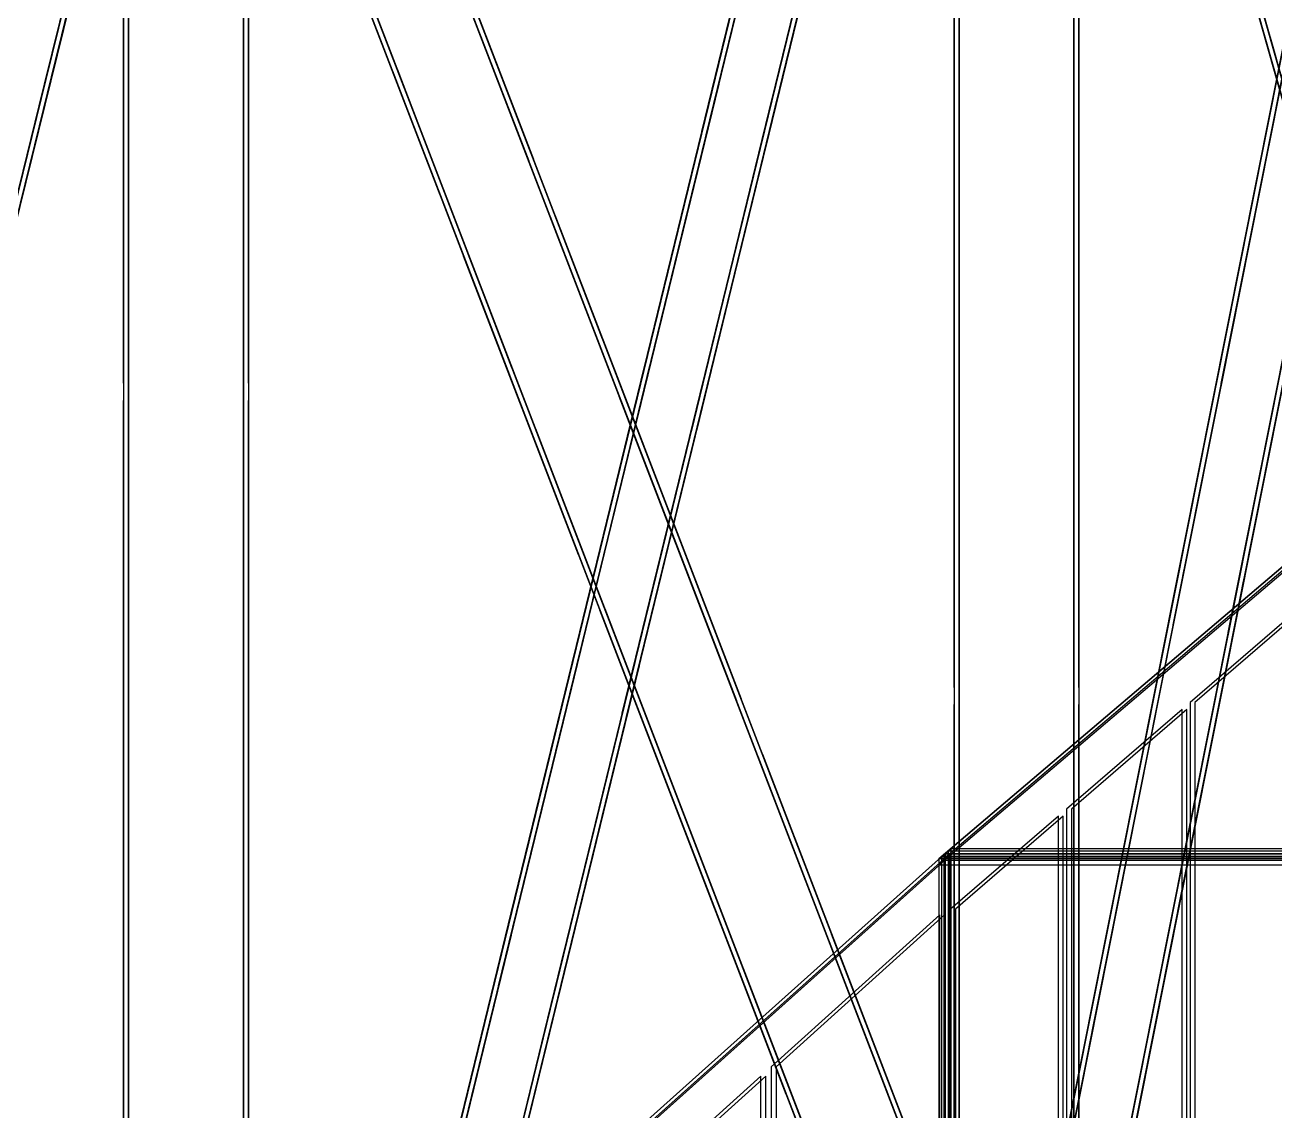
# Model space of a CAD drawing. Header units: millimetres. Extents: x -52000 to 48850, y -48850 to 51750.
# Drawn here: x -19679 to -15672, y -15080 to -11599 of the extents above; entities that cross this region are included whole.
import ezdxf

# ---------------------------------------------------------------- set-up
doc = ezdxf.new("R2010")
doc.units = ezdxf.units.MM
doc.layers.add('D-STR-STRC', color=7, linetype='Continuous', lineweight=25)

msp = doc.modelspace()

# ---------------------------------------------------------------- linework, layer by layer
at = {"layer": 'D-STR-STRC'}
for points in [[(-19363.1, 19163.1), (-19363.1, -19163.1)], [(-18963.1, 19163.1), (-18963.1, -19163.1)], [(-16700, 16500), (-16700, -16500)], [(-16300, 16500), (-16300, -16500)], [(-16572.8, -16328.2), (-14748.2, -7165.8)], [(-16569.7, -16312.2), (-14745, -7149.9)], [(-16366.9, -16369.2), (-14542.2, -7206.9)], [(-16363.7, -16353.3), (-14539.1, -7190.9)], [(-16636.3, -16646.7), (-14811.6, -7484.4)], [(-16633.1, -16630.8), (-14808.5, -7468.5)], [(-16430.3, -16687.8), (-14605.7, -7525.4)], [(-16427.2, -16671.8), (-14602.5, -7509.5)], [(-16731.7, -8019.9), (-14907, -14445.3)], [(-16726.8, -8037), (-14902.2, -14462.4)], [(-19230, -18994.3), (-16566.9, -8081.1)], [(-19226.3, -18979.1), (-16563.2, -8066)], [(-19026, -19044.1), (-16362.9, -8130.9)], [(-19022.3, -19028.9), (-16359.2, -8115.8)], [(-19300.3, -19282.2), (-16637.1, -8369.1)], [(-19304, -19297.4), (-16640.8, -8384.2)], [(-19100, -19347.1), (-16436.8, -8434)], [(-19096.3, -19332), (-16433.1, -8418.9)], [(-16581, -8550.4), (-14756.4, -14975.7)], [(-16576.2, -8567.5), (-14751.5, -14992.9)], [(-19115.4, -9260.2), (-16452.3, -16178.6)], [(-19109.1, -9276.7), (-16445.9, -16195.1)], [(-19414, -9375.1), (-16750.9, -16293.6)], [(-19407.7, -9391.6), (-16744.6, -16310.1)], [(-22168.6, -22197.8), (-19029.1, -9476.8)], [(-22165.2, -22184.1), (-19025.8, -9463.1)], [(-22232.7, -22457.6), (-19093.3, -9736.6)], [(-22236.1, -22471.3), (-19096.6, -9750.3)], [(-18918.6, -9771.5), (-16255.4, -16689.9)], [(-18912.2, -9788), (-16249.1, -16706.4)], [(-19217.2, -9886.5), (-16554.1, -16804.9)], [(-19210.9, -9903), (-16547.7, -16821.4)], [(-16749.6, -14271.8), (-15560.4, -13260.9)], [(-16749.6, -14291.8), (-15560.4, -13280.9)], [(-19597.2, -16823.6), (-16729.9, -14256.3)], [(-16748.9, -14272.5), (-16740.3, -14265.2)], [(-16740.3, -14266.9), (-16729.2, -14257)], [(-16719.9, -14247.8), (-16711.3, -14240.5)], [(-19597.2, -16843.6), (-16729.9, -14276.3)]]:
    msp.add_lwpolyline(points, dxfattribs=at)
for points in [[(-19347.1, 19163.1), (-19347.1, 19163.1), (-19347.1, -19163.1), (-19347.1, -19163.1)], [(-18979.1, 19163.1), (-18979.1, 19163.1), (-18979.1, -19163.1), (-18979.1, -19163.1)], [(-16684, 16500), (-16684, 16500), (-16684, -16500), (-16684, -16500)], [(-16316, 16500), (-16316, 16500), (-16316, -16500), (-16316, -16500)], [(-16636.3, -16646.7), (-16569.7, -16312.2), (-14745, -7149.9), (-14811.6, -7484.4)], [(-16620.6, -16649.9), (-16554, -16315.4), (-14729.3, -7153), (-14795.9, -7487.5)], [(-16446, -16684.6), (-16379.4, -16350.1), (-14554.8, -7187.8), (-14621.4, -7522.3)], [(-16430.3, -16687.8), (-16363.7, -16353.3), (-14539.1, -7190.9), (-14605.7, -7525.4)], [(-16731.7, -8019.9), (-16576.2, -8567.5), (-14751.5, -14992.9), (-14907, -14445.3)], [(-16716.3, -8015.5), (-16560.8, -8563.1), (-14736.1, -14988.5), (-14891.6, -14440.9)], [(-19304, -19297.4), (-19226.3, -18979.1), (-16563.2, -8066), (-16640.8, -8384.2)], [(-19288.4, -19301.2), (-19210.8, -18982.9), (-16547.6, -8069.8), (-16625.3, -8388)], [(-19115.5, -19343.4), (-19037.8, -19025.1), (-16374.7, -8112), (-16452.4, -8430.2)], [(-19100, -19347.1), (-19022.3, -19028.9), (-16359.2, -8115.8), (-16436.8, -8434)], [(-19130.3, -9265.9), (-18927.2, -9793.8), (-16264, -16712.2), (-16467.2, -16184.3)], [(-19115.4, -9260.2), (-18912.2, -9788), (-16249.1, -16706.4), (-16452.3, -16178.6)], [(-19414, -9375.1), (-19210.9, -9903), (-16547.7, -16821.4), (-16750.9, -16293.6)], [(-19399.1, -9369.4), (-19195.9, -9897.2), (-16532.8, -16815.7), (-16736, -16287.8)], [(-22251.6, -22467.5), (-22180.7, -22180.3), (-19041.3, -9459.3), (-19112.2, -9746.5)], [(-22236.1, -22471.3), (-22165.2, -22184.1), (-19025.8, -9463.1), (-19096.6, -9750.3)], [(-19363.1, -9609.1), (-19363.1, -9609.1), (-19363.1, -12747.9), (-19363.1, -12747.9)], [(-19347.1, -9609.1), (-19347.1, -9609.1), (-19347.1, -12747.9), (-19347.1, -12747.9)], [(-18979.1, -9609.1), (-18979.1, -9609.1), (-18979.1, -12747.9), (-18979.1, -12747.9)], [(-18963.1, -9609.1), (-18963.1, -9609.1), (-18963.1, -12747.9), (-18963.1, -12747.9)], [(-19616.4, -11789.6), (-19566.6, -11587.9), (-19322, -10596.7)], [(-19616.3, -11789.3), (-19371.7, -10798.2), (-19321.9, -10596.5)], [(-19600.8, -11793.2), (-19356.2, -10802), (-19306.4, -10600.3)], [(-19600.8, -11793.4), (-19551.1, -11591.7), (-19306.5, -10600.5)], [(-15952.6, -10763.2), (-15813.1, -11254.7), (-15687.9, -11695.4)], [(-15937.2, -10758.9), (-15797.7, -11250.3), (-15672.5, -11691)], [(-15931.9, -10777.6), (-15806.8, -11218.2), (-15667.2, -11709.7)], [(-15947.3, -10782), (-15822.2, -11222.6), (-15682.6, -11714.1)], [(-17510.4, -11947.6), (-17303.3, -11098.9), (-17248.8, -10875.4)], [(-17508.8, -11940.8), (-17454.2, -11717.3), (-17247.1, -10868.7)], [(-17494.9, -11951.3), (-17287.8, -11102.7), (-17233.2, -10879.2)], [(-17493.2, -11944.6), (-17438.7, -11721.1), (-17231.6, -10872.4)], [(-17321.9, -11993.5), (-17114.8, -11144.9), (-17060.3, -10921.4)], [(-17320.3, -11986.8), (-17265.7, -11763.3), (-17058.6, -10914.6)], [(-17306.4, -11997.3), (-17099.3, -11148.7), (-17044.7, -10925.2)], [(-17304.7, -11990.6), (-17250.2, -11767.1), (-17043.1, -10918.4)], [(-18439.7, -11060.2), (-18234.5, -11593), (-18071, -12017.8)], [(-18424.7, -11054.4), (-18219.6, -11587.3), (-18056.1, -12012)], [(-16700, -11027.5), (-16700, -11027.5), (-16700, -13722.5), (-16700, -13722.5)], [(-16684, -11027.5), (-16684, -11027.5), (-16684, -13722.5), (-16684, -13722.5)], [(-16316, -11027.5), (-16316, -11027.5), (-16316, -13722.5), (-16316, -13722.5)], [(-16300, -11027.5), (-16300, -11027.5), (-16300, -13722.5), (-16300, -13722.5)], [(-15709.4, -11992.2), (-15568.7, -11285.9), (-15521.9, -11051)], [(-15707.3, -11982.1), (-15660.6, -11747.2), (-15519.9, -11040.9)], [(-15693.7, -11995.4), (-15553, -11289.1), (-15506.2, -11054.1)], [(-15691.7, -11985.3), (-15644.9, -11750.3), (-15504.2, -11044)], [(-18432.9, -11077.6), (-18269.4, -11502.4), (-18064.3, -12035.2)], [(-18418, -11071.9), (-18254.5, -11496.6), (-18049.4, -12029.5)], [(-18723.4, -11169.4), (-18518.3, -11702.2), (-18354.8, -12127)], [(-18708.4, -11163.6), (-18503.3, -11696.5), (-18339.8, -12121.2)], [(-18701.7, -11181.1), (-18538.2, -11605.8), (-18333.1, -12138.7)], [(-18716.7, -11186.8), (-18553.2, -11611.6), (-18348, -12144.5)], [(-15800.6, -11298.7), (-15661, -11790.2), (-15535.9, -12230.8)], [(-15785.2, -11294.3), (-15645.6, -11785.8), (-15520.5, -12226.4)], [(-15795.3, -11317.4), (-15670.1, -11758), (-15530.6, -12249.5)], [(-15779.9, -11313), (-15654.7, -11753.7), (-15515.2, -12245.2)], [(-19878, -12849.7), (-19828.2, -12647.9), (-19583.6, -11656.8)], [(-19877.9, -12849.4), (-19633.3, -11858.3), (-19583.5, -11656.5)], [(-19862.5, -12853.5), (-19812.7, -12651.8), (-19568.1, -11660.6)], [(-19862.4, -12853.3), (-19617.8, -11862.1), (-19568, -11660.4)], [(-18217.7, -11636.7), (-18012.6, -12169.6), (-17849.1, -12594.3)], [(-18211, -11654.2), (-18047.5, -12078.9), (-17842.4, -12611.8)], [(-18202.8, -11631), (-17997.7, -12163.8), (-17834.2, -12588.6)], [(-18196.1, -11648.4), (-18032.6, -12073.2), (-17827.5, -12606)], [(-18486.5, -11740.2), (-18281.4, -12273), (-18117.9, -12697.8)], [(-18501.4, -11745.9), (-18296.3, -12278.8), (-18132.8, -12703.5)], [(-18494.7, -11763.4), (-18331.2, -12188.1), (-18126.1, -12721)], [(-18479.8, -11757.6), (-18316.3, -12182.4), (-18111.2, -12715.2)], [(-17730.7, -12850.2), (-17676.1, -12626.7), (-17469, -11778.1)], [(-17715.1, -12854), (-17660.6, -12630.5), (-17453.5, -11781.9)], [(-17732.3, -12857), (-17525.2, -12008.4), (-17470.7, -11784.8)], [(-17716.8, -12860.8), (-17509.7, -12012.1), (-17455.1, -11788.6)], [(-15861.4, -12755.8), (-15720.7, -12049.5), (-15674, -11814.5)], [(-15859.4, -12745.7), (-15812.6, -12510.7), (-15672, -11804.4)], [(-15845.7, -12758.9), (-15705.1, -12052.6), (-15658.3, -11817.6)], [(-15843.7, -12748.8), (-15796.9, -12513.9), (-15656.3, -11807.6)], [(-17543.9, -12903), (-17336.8, -12054.3), (-17282.2, -11830.8)], [(-17542.2, -12896.2), (-17487.7, -12672.7), (-17280.6, -11824.1)], [(-17528.3, -12906.8), (-17321.2, -12058.1), (-17266.7, -11834.6)], [(-17526.7, -12900), (-17472.1, -12676.5), (-17265, -11827.9)], [(-17995.8, -12213.2), (-17790.7, -12746.1), (-17627.2, -13170.9)], [(-17980.9, -12207.5), (-17775.8, -12740.4), (-17612.3, -13165.1)], [(-17989.1, -12230.7), (-17825.6, -12655.5), (-17620.5, -13188.3)], [(-17974.2, -12225), (-17810.7, -12649.7), (-17605.5, -13182.6)], [(-18279.5, -12322.5), (-18074.4, -12855.3), (-17910.9, -13280.1)], [(-18272.8, -12339.9), (-18109.3, -12764.7), (-17904.2, -13297.5)], [(-18264.6, -12316.7), (-18059.5, -12849.6), (-17896, -13274.3)], [(-18257.9, -12334.2), (-18094.4, -12758.9), (-17889.2, -13291.8)], [(-16013.5, -13519.3), (-15872.8, -12813), (-15826, -12578)], [(-16011.5, -13509.2), (-15964.7, -13274.3), (-15824, -12568)], [(-15997.8, -13522.4), (-15857.1, -12816.1), (-15810.3, -12581.2)], [(-15995.8, -13512.3), (-15949, -13277.4), (-15808.3, -12571.1)], [(-15823.2, -13557.2), (-15682.5, -12850.9), (-15635.8, -12615.9)], [(-15821.2, -13547.1), (-15774.4, -13312.1), (-15633.7, -12605.8)], [(-15807.5, -13560.3), (-15666.8, -12854), (-15620.1, -12619.1)], [(-15805.5, -13550.2), (-15758.7, -13315.3), (-15618.1, -12609)], [(-17954.2, -13766.4), (-17747.2, -12917.8), (-17692.6, -12694.2)], [(-17952.6, -13759.7), (-17898.1, -13536.1), (-17691, -12687.5)], [(-17938.7, -13770.2), (-17731.6, -12921.6), (-17677.1, -12698)], [(-17937.1, -13763.5), (-17882.5, -13539.9), (-17675.4, -12691.3)], [(-17765.8, -13812.4), (-17558.7, -12963.8), (-17504.1, -12740.2)], [(-17764.1, -13805.7), (-17709.6, -13582.1), (-17502.5, -12733.5)], [(-17750.2, -13816.2), (-17543.1, -12967.6), (-17488.6, -12744)], [(-17748.6, -13809.5), (-17694, -13585.9), (-17487, -12737.3)], [(-17759, -12784), (-17553.8, -13316.9), (-17390.3, -13741.6)], [(-19363.1, -12802.9), (-19363.1, -12802.9), (-19363.1, -15941.8), (-19363.1, -15941.8)], [(-19347.1, -12802.9), (-19347.1, -12802.9), (-19347.1, -15941.8), (-19347.1, -15941.8)], [(-18979.1, -12802.9), (-18979.1, -12802.9), (-18979.1, -15941.8), (-18979.1, -15941.8)], [(-18963.1, -12802.9), (-18963.1, -12802.9), (-18963.1, -15941.8), (-18963.1, -15941.8)], [(-17773.9, -12789.8), (-17568.8, -13322.6), (-17405.3, -13747.4)], [(-17767.2, -12807.2), (-17603.7, -13232), (-17398.5, -13764.9)], [(-17752.2, -12801.5), (-17588.7, -13226.2), (-17383.6, -13759.1)], [(-18057.6, -12899), (-17852.5, -13431.9), (-17689, -13856.6)], [(-18042.7, -12893.2), (-17837.5, -13426.1), (-17674, -13850.9)], [(-18050.9, -12916.5), (-17887.4, -13341.2), (-17682.3, -13874.1)], [(-18035.9, -12910.7), (-17872.4, -13335.5), (-17667.3, -13868.3)], [(-16749.6, -14271.8), (-16749.6, -16749.6), (-15560.4, -15560.4), (-15560.4, -13260.9)], [(-16733.8, -14271.8), (-16733.8, -16749.6), (-15544.5, -15560.4), (-15544.5, -13260.9)], [(-16165.5, -14282.8), (-16024.9, -13576.5), (-15978.1, -13341.6)], [(-16163.5, -14272.7), (-16116.7, -14037.8), (-15976.1, -13331.5)], [(-16149.8, -14285.9), (-16009.2, -13579.6), (-15962.4, -13344.7)], [(-16147.8, -14275.8), (-16101, -14040.9), (-15960.4, -13334.6)], [(-17552, -13366.3), (-17346.8, -13899.2), (-17183.3, -14323.9)], [(-17545.2, -13383.8), (-17381.7, -13808.5), (-17176.6, -14341.4)], [(-17537, -13360.6), (-17331.9, -13893.4), (-17168.4, -14318.2)], [(-17530.3, -13378), (-17366.8, -13802.8), (-17161.7, -14335.6)], [(-15975.3, -14320.7), (-15834.6, -13614.4), (-15787.8, -13379.5)], [(-15973.2, -14310.6), (-15926.5, -14075.7), (-15785.8, -13369.4)], [(-15959.6, -14323.8), (-15818.9, -13617.5), (-15772.1, -13382.6)], [(-15957.6, -14313.7), (-15910.8, -14078.8), (-15770.1, -13372.5)], [(-15943.9, -13771.4), (-15943.9, -15759.4), (-15573.2, -15393.1), (-15573.2, -13452)], [(-15928.1, -13771.4), (-15928.1, -15759.4), (-15557.4, -15393.1), (-15557.4, -13452)], [(-17835.7, -13475.5), (-17630.5, -14008.4), (-17467, -14433.1)], [(-17828.9, -13493), (-17665.4, -13917.7), (-17460.3, -14450.6)], [(-17820.7, -13469.8), (-17615.6, -14002.6), (-17452.1, -14427.4)], [(-17814, -13487.2), (-17650.5, -13912), (-17445.4, -14444.9)], [(-18176.2, -14675.8), (-17969.1, -13827.2), (-17914.5, -13603.7)], [(-18174.5, -14669.1), (-18120, -14445.6), (-17912.9, -13596.9)], [(-18160.6, -14679.6), (-17953.5, -13831), (-17899, -13607.5)], [(-18159, -14672.9), (-18104.4, -14449.4), (-17897.4, -13600.7)], [(-17987.7, -14721.8), (-17780.6, -13873.2), (-17726.1, -13649.7)], [(-17986.1, -14715.1), (-17931.5, -14491.6), (-17724.4, -13642.9)], [(-17972.2, -14725.6), (-17765.1, -13877), (-17710.5, -13653.5)], [(-17970.5, -14718.9), (-17916, -14495.4), (-17708.9, -13646.7)], [(-16700, -13777.5), (-16700, -13777.5), (-16700, -16400), (-16700, -16400)], [(-16684, -13777.5), (-16684, -13777.5), (-16684, -16400), (-16684, -16400)], [(-16316, -13777.5), (-16316, -13777.5), (-16316, -16400), (-16316, -16400)], [(-16300, -13777.5), (-16300, -13777.5), (-16300, -16400), (-16300, -16400)], [(-16340.3, -14113), (-16340.3, -16151.2), (-15969.6, -15784.8), (-15969.6, -13793.6)], [(-16324.5, -14113), (-16324.5, -16151.2), (-15953.8, -15784.8), (-15953.8, -13793.6)], [(-17330, -13942.9), (-17124.9, -14475.7), (-16961.4, -14900.5)], [(-17315.1, -13937.1), (-17110, -14470), (-16946.5, -14894.7)], [(-17323.3, -13960.3), (-17159.8, -14385.1), (-16954.7, -14917.9)], [(-17308.4, -13954.6), (-17144.9, -14379.3), (-16939.8, -14912.2)], [(-17613.7, -14052.1), (-17408.6, -14584.9), (-17245.1, -15009.7)], [(-17598.8, -14046.3), (-17393.7, -14579.2), (-17230.2, -15003.9)], [(-17592.1, -14063.8), (-17428.6, -14488.5), (-17223.5, -15021.4)], [(-17607, -14069.5), (-17443.5, -14494.3), (-17238.4, -15027.1)], [(-16317.6, -15046.3), (-16176.9, -14340), (-16130.1, -14105.1)], [(-16315.6, -15036.3), (-16268.8, -14801.3), (-16128.1, -14095)], [(-16299.9, -15039.4), (-16253.1, -14804.4), (-16112.4, -14098.1)], [(-16712, -14433.3), (-16712, -16518.5), (-16366.1, -16176.6), (-16366.1, -14135.2)], [(-16696.1, -14433.3), (-16696.1, -16518.5), (-16350.2, -16176.6), (-16350.2, -14135.2)], [(-16301.9, -15049.5), (-16161.2, -14343.2), (-16114.4, -14108.2)], [(-16127.3, -15084.2), (-15986.6, -14377.9), (-15939.9, -14143)], [(-16125.3, -15074.1), (-16078.5, -14839.2), (-15937.9, -14132.9)], [(-16111.6, -15087.4), (-15971, -14381.1), (-15924.2, -14146.1)], [(-16109.6, -15077.3), (-16062.8, -14842.3), (-15922.2, -14136)], [(-19597.2, -16823.6), (-19597.2, -19597.2), (-16729.9, -16729.9), (-16729.9, -14256.3)], [(-19581.5, -16823.6), (-19581.5, -19597.2), (-16714.2, -16729.9), (-16714.2, -14256.3)], [(-16740.3, -16740.3), (-14265.2, -16740.3), (-14265.2, -14265.2), (-16740.3, -14265.2)], [(-16740.3, -16740.3), (-14266.9, -16740.3), (-14266.9, -14266.9), (-16740.3, -14266.9)], [(-14256.3, -14256.3), (-16729.9, -14256.3), (-16729.9, -14276.3), (-14256.3, -14276.3)], [(-16729.2, -16729.2), (-14257, -16729.2), (-14257, -14257), (-16729.2, -14257)], [(-16719.9, -16719.9), (-14247.8, -16719.9), (-14247.8, -14247.8), (-16719.9, -14247.8)], [(-16711.3, -16711.3), (-14240.5, -16711.3), (-14240.5, -14240.5), (-16711.3, -14240.5)], [(-14271.8, -14271.8), (-16749.6, -14271.8), (-16749.6, -14291.8), (-14271.8, -14291.8)], [(-16748.9, -16748.9), (-14272.5, -16748.9), (-14272.5, -14272.5), (-16748.9, -14272.5)], [(-17286.8, -14939.1), (-17286.8, -17102.6), (-16746.5, -16566.3), (-16746.5, -14451.2)], [(-17271.1, -14939.1), (-17271.1, -17102.6), (-16730.8, -16566.3), (-16730.8, -14451.2)], [(-18396.5, -15578.5), (-18341.9, -15355), (-18134.8, -14506.4)], [(-18398.1, -15585.3), (-18191, -14736.6), (-18136.5, -14513.1)], [(-18382.6, -15589.1), (-18175.5, -14740.4), (-18120.9, -14516.9)], [(-18380.9, -15582.3), (-18326.4, -15358.8), (-18119.3, -14510.2)], [(-17108.1, -14519.4), (-16903, -15052.3), (-16739.5, -15477)], [(-17101.4, -14536.9), (-16937.9, -14961.6), (-16732.8, -15494.5)], [(-17093.2, -14513.6), (-16888.1, -15046.5), (-16724.6, -15471.3)], [(-17086.4, -14531.1), (-16922.9, -14955.9), (-16717.8, -15488.7)], [(-18209.6, -15631.3), (-18002.5, -14782.6), (-17948, -14559.1)], [(-18208, -15624.5), (-18153.4, -15401), (-17946.4, -14552.4)], [(-18194.1, -15635), (-17987, -14786.4), (-17932.5, -14562.9)], [(-18192.4, -15628.3), (-18137.9, -15404.8), (-17930.8, -14556.2)], [(-17376.9, -14622.9), (-17171.8, -15155.7), (-17008.3, -15580.5)], [(-17391.8, -14628.6), (-17186.7, -15161.5), (-17023.2, -15586.2)], [(-17385.1, -14646.1), (-17221.6, -15070.8), (-17016.5, -15603.7)], [(-17370.2, -14640.3), (-17206.7, -15065.1), (-17001.5, -15597.9)], [(-16467.6, -15799.8), (-16420.8, -15564.8), (-16280.2, -14858.5)], [(-16451.9, -15802.9), (-16405.1, -15568), (-16264.5, -14861.7)], [(-16469.6, -15809.9), (-16329, -15103.6), (-16282.2, -14868.6)], [(-16453.9, -15813), (-16313.3, -15106.7), (-16266.5, -14871.7)], [(-16279.4, -15847.8), (-16138.7, -15141.5), (-16091.9, -14906.5)], [(-16277.4, -15837.7), (-16230.6, -15602.7), (-16089.9, -14896.4)], [(-16261.7, -15840.8), (-16214.9, -15605.8), (-16074.2, -14899.6)], [(-16263.7, -15850.9), (-16123, -15144.6), (-16076.2, -14909.6)], [(-17860.3, -15457), (-17860.3, -17671.7), (-17319.9, -17135.4), (-17319.9, -14969)], [(-17844.6, -15457), (-17844.6, -17671.7), (-17304.2, -17135.4), (-17304.2, -14969)]]:
    msp.add_lwpolyline(points, close=True, dxfattribs=at)

doc.saveas('drawing.dxf')
